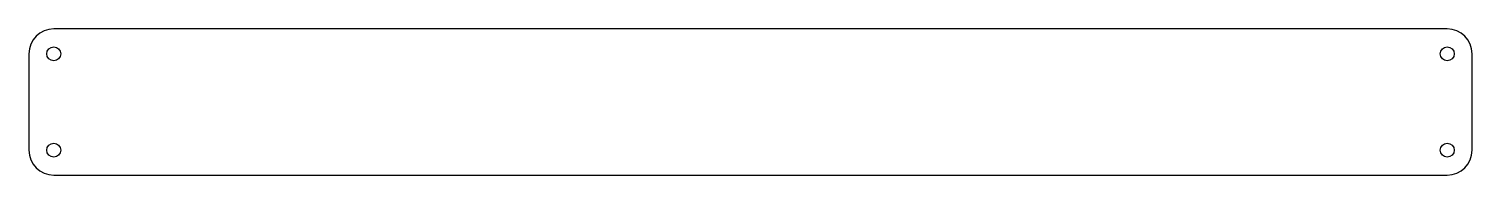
# Model space of a CAD drawing. Header units: millimetres. Extents: x -9 to 219, y 10 to 33.
import ezdxf

# ---------------------------------------------------------------- set-up
doc = ezdxf.new("R2010")
doc.units = ezdxf.units.MM
doc.layers.add('laser', color=230, linetype='Continuous', transparency=0.45)

msp = doc.modelspace()

# ---------------------------------------------------------------- linework, layer by layer
at = {"layer": 'laser'}
msp.add_lwpolyline([(214.63035, 33.02), (-5.08, 33.02, 0.414213562), (-9, 29.1), (-9, 13.97005, 0.414213562), (-5.08, 10.05005), (214.63035, 10.05005, 0.414213562), (218.55035, 13.97005), (218.55035, 29.1, 0.414213562)], format="xyb", close=True, dxfattribs=at)
for centre in [(-5.08, 29.1), (214.63035, 29.1), (-5.08, 13.97005), (214.63035, 13.97005)]:
    msp.add_circle(centre, 1.1, dxfattribs=at)

doc.saveas('drawing.dxf')
